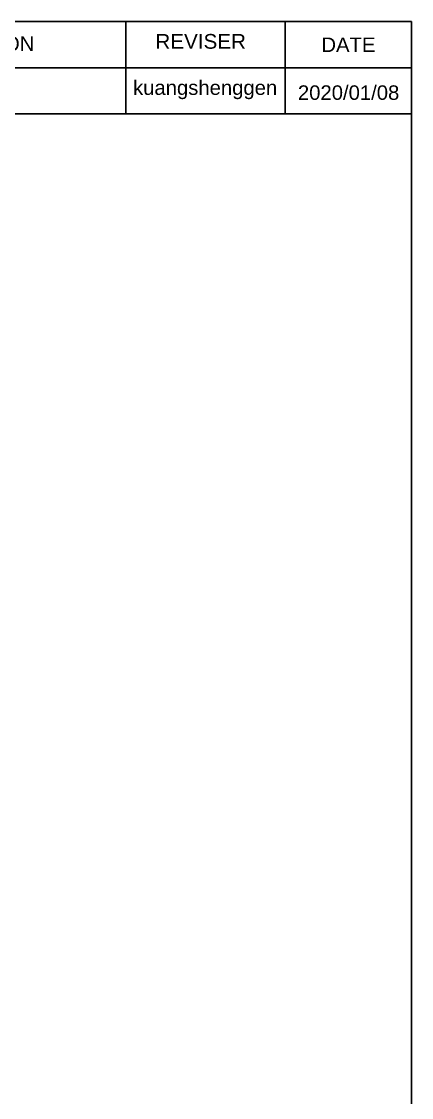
# Model space of a CAD drawing. Header units: millimetres. Extents: x 1979 to 4611, y 2266 to 2838.
# Drawn here: x 3445.4 to 3485.2, y 2679 to 2788.9 of the extents above; entities that cross this region are included whole.
import ezdxf
from ezdxf.enums import TextEntityAlignment as Align

# ---------------------------------------------------------------- set-up
doc = ezdxf.new("R2010")
doc.units = ezdxf.units.MM
doc.layers.add('TEXT', color=7, linetype='Continuous', lineweight=30)
doc.styles.add('Arial', font='arial.ttf')

# ---------------------------------------------------------------- blocks, each defined once
blk = doc.blocks.new('A$C6D9B0F57')
at = {"layer": 'TEXT', "color": 4, "lineweight": 30}
for p, q in [((264.25, 209.99), (264.25, 199.41)), ((282.53, 209.96), (282.53, 199.41)), ((210.28, 204.7), (297, 204.7)), ((210.28, 199.41), (296.97, 199.41))]:
    blk.add_line(p, q, dxfattribs=at)
blk.add_lwpolyline([(297, 0.07), (297, 210), (0.07, 210), (0.07, 0.07)], close=True, dxfattribs=at)
at = {"layer": 'TEXT', "style": 'Arial'}
for s, height, p in [('DESCRIPTION', 1.6639, (245.8, 207.45)), ('DATE', 1.664, (289.77, 207.33)), ('kuangshenggen', 1.6639, (273.33, 202.2)), ('2020/01/08', 1.664, (289.79, 201.87))]:
    blk.add_text(s, height=height, dxfattribs=at).set_placement(p, align=Align.MIDDLE)
blk.add_text('REVISER', height=1.694, dxfattribs=at).set_placement((272.82, 207.72), align=Align.MIDDLE_CENTER)

msp = doc.modelspace()

# ---------------------------------------------------------------- block references
at = {"layer": 'TEXT', "lineweight": 9, "xscale": 0.8895743999999013, "yscale": 0.8895743999999013, "zscale": 0.8895743999999013}
msp.add_blockref('A$C6D9B0F57', (3220.9559, 2602.10356), dxfattribs=at)

doc.saveas('drawing.dxf')
